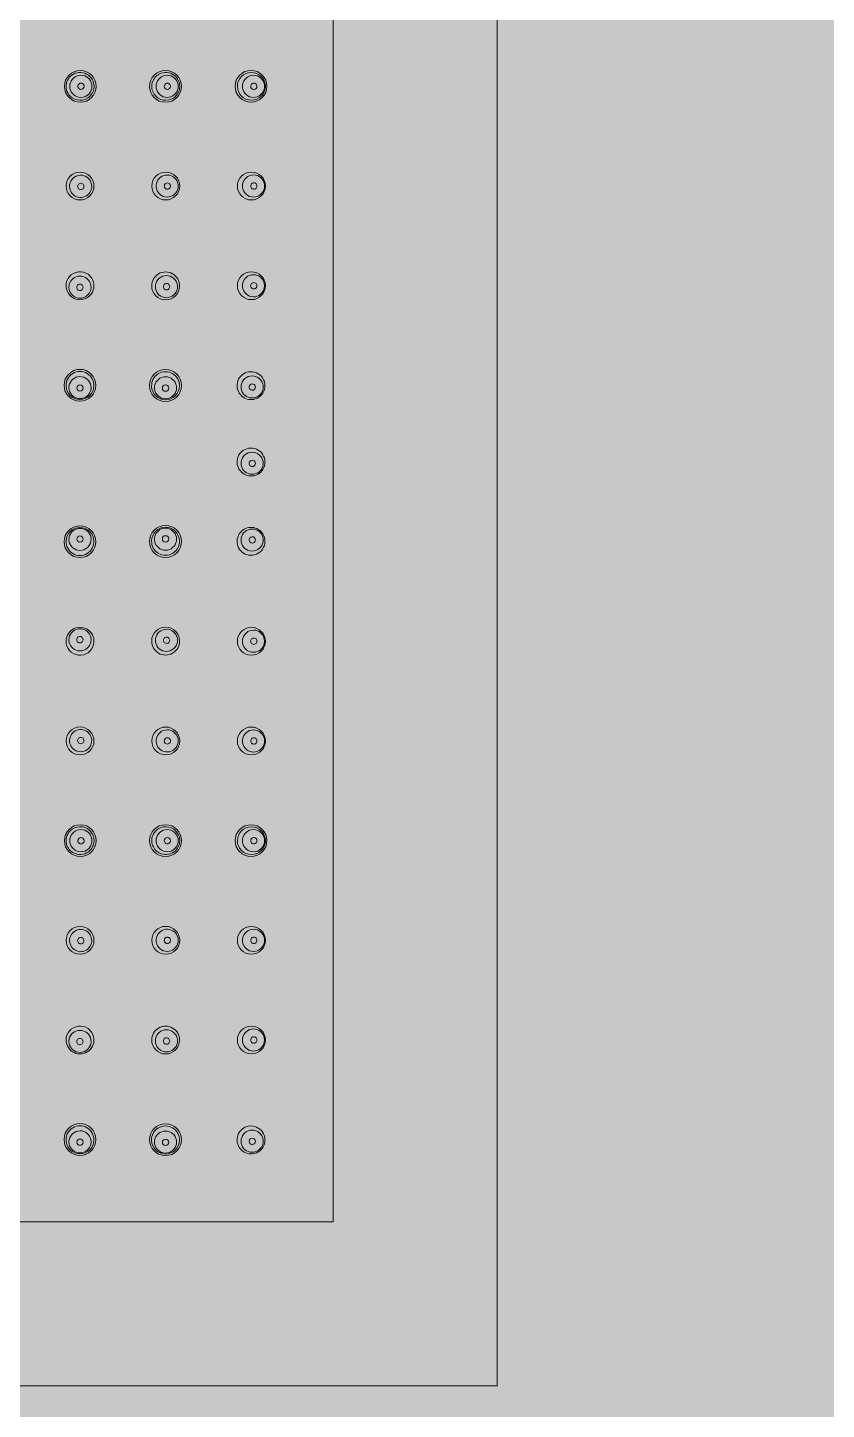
# Model space of a CAD drawing. Header units: metres. Extents: x 8 to 2416, y -346 to 476.
# Drawn here: x 133.5828 to 133.6694, y -96.3341 to -96.1843 of the extents above; entities that cross this region are included whole.
import ezdxf

# ---------------------------------------------------------------- set-up
doc = ezdxf.new("R2010")
doc.units = ezdxf.units.M
doc.linetypes.add('0', pattern=[0])
doc.layers.get('0').update_dxf_attribs({"color": 250, "linetype": '0', "lineweight": 20})
doc.layers.add('baños', color=140, linetype='Continuous', lineweight=0)
doc.layers.add('PLAFON', color=253, linetype='Continuous', lineweight=5)

# ---------------------------------------------------------------- blocks, each defined once
blk = doc.blocks.new('A$C3bae67db')
at = {"layer": 'baños'}
for points in [[(0.2000001275641807, 0.2000000241799569), (1.275641352549428e-07, 0.2000000241799569), (1.275641352549428e-07, 2.417995403902751e-08), (0.2000001275641807, 2.417995403902751e-08)], [(0.1822216636463319, 0.1822215602621071), (0.01777859148198413, 0.1822215602621071), (0.01777859148198413, 0.0177784880978038), (0.1822216636463319, 0.0177784880978038)]]:
    blk.add_lwpolyline(points, close=True, dxfattribs=at)
for centre in [(0.1548145222889357, 0.1408870045110753), (0.1640530075146867, 0.1408870039678796), (0.173318640134104, 0.1408899789571372), (0.1547765172470204, 0.1084808384551543), (0.1640530075146867, 0.1084584461727509), (0.1547765172470204, 0.0915192099047566), (0.1640530075146867, 0.09154160218716001), (0.1548145222889357, 0.05911304384883564), (0.1640530075146867, 0.05911304439203136), (0.173318640134104, 0.05911006940277375), (0.1547761223141801, 0.0267089811679817), (0.1640526125818464, 0.02668658888557829)]:
    blk.add_circle(centre, 0.001726273626168971, dxfattribs=at)
for centre, radius, start, end in [((0.1547888044990682, 0.1408746469772559), 0.00152080370815291, 62.66042759306043, 126.6516953464654), ((0.1640787253045541, 0.1408746464340318), 0.00152080370815291, 53.3483046535346, 117.3395724069397), ((0.1733627583378361, 0.1408746346023015), 0.00152379913724904, 0.4815084169714707, 179.5184915830285), ((0.154779954137231, 0.1408858723439899), 0.001506514668338149, 126.6365019344265, 180.0534909585633), ((0.1547799326915733, 0.1408880552181309), 0.001506496842203655, 180.1365117840095, 235.2142598131893), ((0.1548818735573345, 0.1408870348800129), 0.001204436081000226, 160.4002387764176, 180.1222094087611), ((0.154875373776596, 0.1408834951627291), 0.001197933953633447, 179.9535721002179, 340.4661922248824), ((0.1548762129459842, 0.1408905102631373), 0.001197938431549503, 359.8323604302385, 160.4660116733307), ((0.1548872490989393, 0.1408878949216508), 0.0003418063086853633, 359.4251909468629, 180.574809053137), ((0.1548872490989393, 0.1408861024666983), 0.0003417930261405343, 180.2743482528581, 359.7256517471419), ((0.1547952679800542, 0.1408844741055084), 0.001509106328667489, 15.44699995191784, 62.70706108587412), ((0.1548697114679012, 0.140886975271048), 0.001204434782080665, 340.4002334721913, 0.001426747796174793), ((0.1548014601560421, 0.1408868336793496), 0.001502509496179472, 325.0549561738853, 15.42316380291073), ((0.1640660696475802, 0.1408868331361255), 0.001502509496179472, 164.5768361970892, 214.9450438261147), ((0.1640722618235682, 0.1408844735623127), 0.001509106328667489, 117.2929389141259, 164.5530000480822), ((0.1642317606185966, 0.1408905097199131), 0.001197938431549503, 19.53398832666936, 180.1676395697615), ((0.1642382620966796, 0.1408869747278523), 0.001204434782080665, 179.9985732522038, 199.5997665278087), ((0.1642325997879848, 0.1408834946195334), 0.001197933953633447, 199.5338077751176, 0.04642789978211763), ((0.1642567245724162, 0.1408878943784266), 0.0003418063086853633, 359.4251909468629, 180.574809053137), ((0.1642567245724162, 0.1408861019234742), 0.0003417930261405343, 180.2743482528581, 359.7256517471419), ((0.164087597112049, 0.1408880546749067), 0.001506496842203655, 304.7857401868108, 359.8634882159922), ((0.1640875756663913, 0.1408858718007941), 0.001506514668338149, 359.9465090414367, 53.36349806557354), ((0.1642261000072462, 0.1408870343368172), 0.001204436081000226, 359.8777905912389, 19.59976122358242), ((0.1733627583378361, 0.1409054156539078), 0.001523851350039296, 180.6758761340693, 359.3241238659307), ((0.1735879327966554, 0.1408975588384074), 0.001193729488785252, 19.31883691994197, 180.4856673573453), ((0.1736020809330707, 0.1408899221982729), 0.001207837290240649, 180.1177322109262, 199.462431998533), ((0.1735900794542626, 0.1408829216825787), 0.001194191915340333, 199.3376033057021, 0.2167987931731728), ((0.1736249318921832, 0.1408919247424087), 0.0003407503923429775, 359.2459407059765, 180.7540592940237), ((0.1736249318921832, 0.1408880084856499), 0.0003407213562947965, 180.0955432162111, 359.9044567837889), ((0.173548383587578, 0.140882942504664), 0.001235887417606161, 0.2085192358103739, 19.35172783045692), ((0.1547885912309734, 0.140897394191672), 0.001519107682017091, 235.1470028587918, 325.0064798470243), ((0.1640789385726489, 0.1408973936484479), 0.001519107682017091, 214.9935201529758, 304.8529971412082), ((0.1547836393076718, 0.1300687143410251), 0.001515209523409549, 0.2469365196410936, 179.7554027190644), ((0.1548496313835326, 0.1300432310515767), 0.001201160729709154, 157.4823809651803, 188.7029098754977), ((0.1548495717347773, 0.1300592951881931), 0.001195045438537086, 22.2327774254911, 158.1927723495052), ((0.1548658201777666, 0.1300372802267766), 0.0003418119665338834, 359.8484264500146, 180.1447206987231), ((0.1548496313903538, 0.1300432310498714), 0.001201160736598691, 327.0834398431392, 22.94316871134812), ((0.1640787793817449, 0.1300701143819545), 0.001515209523409549, 0.244597280935595, 179.7530634803589), ((0.1642307476170313, 0.13007862190371), 0.001198002774692498, 19.54098476406944, 175.6504272075318), ((0.1642555269698018, 0.1300757987762502), 0.0003418119665338834, 359.8552793012769, 180.1515735499855), ((0.1642251844671332, 0.1300752932365477), 0.001204359554630129, 359.9984916965058, 19.6016971446696), ((0.173362401986898, 0.1300647464498077), 0.001523801172583426, 0.5737534540958034, 179.4252485220948), ((0.1735870965392419, 0.1300871698114356), 0.001193765215403577, 19.32207125938354, 180.3634045924782), ((0.1736239775159643, 0.1300814908772914), 0.0003407568798300127, 359.6753688899595, 180.6539242679389), ((0.1735748515534592, 0.1300797142414361), 0.001207791056576054, 359.9972663805075, 19.46362926669158), ((0.1547836390318675, 0.1300822255915257), 0.001515211808342921, 180.2663152946292, 359.7360239440766), ((0.1548496313908085, 0.1300432310502124), 0.001201160737011495, 188.7029097774981, 327.0834398944908), ((0.1548658200720379, 0.1300355126130519), 0.0003418119665339049, 179.8484264500145, 0.1447206987231602), ((0.1640787796575491, 0.1300836256324551), 0.001515211808342921, 180.2639760559234, 359.7336847053708), ((0.1642419498457652, 0.1300763563818812), 0.001209345381516621, 175.5836531630927, 199.581443262906), ((0.1642315464253183, 0.1300717577606925), 0.001198002720139636, 199.5409825423229, 0.1675718781782871), ((0.1642555270755306, 0.1300740311624971), 0.0003418119665339049, 179.8552793012768, 0.1515735499854856), ((0.1733624022554263, 0.1300955574157179), 0.001523803867774046, 180.5837768436947, 359.4152251325286), ((0.1736011463920217, 0.1300795406747746), 0.001207791059114692, 179.9972673894018, 199.4636292400845), ((0.1735889014021463, 0.1300720851049171), 0.001193765217027741, 199.3220713678814, 0.3634036108910048), ((0.1736239886916078, 0.1300776018586198), 0.0003407458622599414, 180.0000000000635, 0.3292931579268081), ((0.1547853672098167, 0.1192765180312456), 0.001507949430811743, 12.71368867748525, 181.2138850666507), ((0.1547802005598182, 0.1191144339683952), 0.001200943033476937, 359.9331528515922, 160.1968952919805), ((0.1640625266116071, 0.119260297291806), 0.001510635915196017, 359.4437361404923, 180.4893048771358), ((0.1641513807687911, 0.1191774049945202), 0.001200943033476937, 19.80310470801955, 180.0668471484078), ((0.1733614600732576, 0.1192551031147566), 0.001523560504830024, 0.5561373689593011, 179.441573742277), ((0.173584445973594, 0.1192764320929776), 0.001193893552601191, 19.32998703848845, 180.3617157200807), ((0.154786836550576, 0.1192644883590113), 0.001509211767642307, 180.756105973771, 13.17146777037103), ((0.1547810611678155, 0.119115533547518), 0.001200928035992184, 179.92580103304, 340.1673369226742), ((0.1547798548890764, 0.119117088768423), 0.00119972075021922, 160.3105915023508, 180), ((0.1547664994543734, 0.1191017872606217), 0.0003424123588573842, 179.9019778471349, 359.9074873413071), ((0.1547664995091704, 0.1191018201848415), 0.0003424123588572697, 359.9019781301491, 179.907487058293), ((0.1547814238101832, 0.1191129688945587), 0.001199718968097798, 340.2766783095563, 0.003053155092960894), ((0.1640625269920033, 0.1192609481150164), 0.001510641993610608, 180.5139883427186, 359.4190526749139), ((0.1641501575181987, 0.1191759399206838), 0.001199718968097798, 179.996946844907, 199.7233216904437), ((0.1641505201607938, 0.1191785045736431), 0.001200928035992184, 199.8326630773257, 0.07419896695995848), ((0.1641650818194389, 0.119164791210995), 0.0003424123588572697, 0.09251294170702966, 180.0980218698508), ((0.164165081874236, 0.1191647582867468), 0.0003424123588573842, 180.0925126586928, 0.09802215286506169), ((0.1641517264395329, 0.119180059794548), 0.00119972075021922, 0, 19.68940849764915), ((0.1733614606739788, 0.1192851791066296), 0.001523564837230641, 180.5726433035475, 359.4250678076634), ((0.1735982511823035, 0.1192688949374947), 0.001207674969753276, 180, 199.4671047399674), ((0.1735862064351945, 0.1192616068436685), 0.00119389333313216, 199.3299781211269, 0.3589489030434814), ((0.1736210391018371, 0.1192707651111), 0.0003407760450881728, 359.6804184144938, 180.3259849813467), ((0.1736210393162505, 0.1192669255184065), 0.0003407760450880885, 179.6804184145589, 0.3259849812831996), ((0.1735724013722315, 0.1192691442469602), 0.00120767496975197, 359.997253034212, 19.4671047486143), ((0.154777441690177, 0.1084667821483158), 0.001508967363600021, 357.8229479661159, 182.0301807567156), ((0.1547775826986904, 0.1082212243855061), 0.001202472454991783, 0.3589689066509878, 160.1830485852777), ((0.1640520830717573, 0.1084443898659124), 0.001508967363600021, 357.9698192432843, 182.1770520338841), ((0.1640519420630167, 0.1081988321031027), 0.001202472454991783, 19.81695141472233, 179.641031093349), ((0.1733140727449349, 0.1084461868578792), 0.001506273214753162, 99.63511704464479, 220.4695800463549), ((0.1734402821137078, 0.1082990322886026), 0.001200817506817739, 19.91561343165329, 180.0931729945744), ((0.1733119021703455, 0.1084298858001951), 0.001521988814155353, 328.366663832522, 99.45184743878444), ((0.1547774034986755, 0.1084369845677777), 0.001508167584307319, 180.8988493815665, 359.0998149017749), ((0.1547655772292469, 0.1082285817889677), 0.001188687084480606, 160.3205009243842, 179.9977989997734), ((0.1547793454006037, 0.1082361627036228), 0.001202478864778748, 180.359042434974, 339.950480320251), ((0.1547786323117375, 0.1081910681110294), 0.0003427216785175545, 0.3316643734356975, 179.6745511584029), ((0.1547786320986884, 0.1081949986921309), 0.0003427216785174244, 180.3316643732419, 359.6745511585951), ((0.1547913287991118, 0.1082288056054104), 0.001188702755491038, 340.0855827822091, 359.9977080007025), ((0.1640521212630315, 0.1084145922853459), 0.001508167584307319, 180.9001850982253, 359.1011506184335), ((0.1640381959625952, 0.108206413323007), 0.001188702755491038, 180.0022919992975, 199.9144172177911), ((0.1640501793613307, 0.108213770421191), 0.001202478864778748, 200.049519679749, 359.640957565026), ((0.1640508924499695, 0.1081686758285976), 0.0003427216785175545, 0.325448841597066, 179.6683356265643), ((0.164050892663246, 0.1081726064097275), 0.0003427216785174244, 180.3254488414049, 359.6683356267581), ((0.1640639475326875, 0.1082061895065642), 0.001188687084480606, 0.002201000226615922, 19.67949907561579), ((0.1734356376564588, 0.1082969560755096), 0.001196171468180108, 179.9940856858028, 199.7164971101882), ((0.1734381148687785, 0.1083037893557623), 0.001200821812368165, 199.9835494131536, 0.09291659226688478), ((0.1734588334377545, 0.108278220764408), 0.0003432313649668054, 110.3438179429309, 186.406851776728), ((0.1734560616412377, 0.108278097368288), 0.000340463161306216, 186.4382666950108, 260.3435083406337), ((0.173458890532876, 0.1082801680536427), 0.0003414261719296849, 36.66222727331039, 110.4664079093241), ((0.1734564565740779, 0.1082810723575456), 0.0003434622621792048, 260.361806671973, 324.2972788445858), ((0.1734582032268204, 0.1082805590115079), 0.0003417448353014675, 324.1962748123012, 36.54084338243083), ((0.1734427568749393, 0.1083058592555695), 0.00119617823364954, 359.9941310564691, 19.64854227943749), ((0.1733287946379019, 0.1084352418871966), 0.001510474982378461, 219.7912758758021, 327.8576029366485), ((0.1733140727449349, 0.1001681136695467), 0.001506273214753162, 99.63511704464479, 220.4695800463549), ((0.1734402821137078, 0.1000209591002701), 0.001200817506817739, 19.91561343165329, 180.0931729945744), ((0.1733119021703455, 0.1001518126118626), 0.001521988814155353, 328.366663832522, 99.45184743878444), ((0.1734427568749393, 0.1000277860672369), 0.00119617823364954, 359.9941310564691, 19.64854227943749), ((0.1733287946379019, 0.100157168698864), 0.001510474982378461, 219.7912758758021, 327.8576029366485), ((0.1734356376564588, 0.1000188828871771), 0.001196171468180108, 179.9940856858028, 199.7164971101882), ((0.1734381148687785, 0.1000257161674298), 0.001200821812368165, 199.9835494131536, 0.09291659226688478), ((0.1734588334377545, 0.1000001475760754), 0.0003432313649668054, 110.3438179429309, 186.406851776728), ((0.1734560616412377, 0.1000000241799555), 0.000340463161306216, 186.4382666950108, 260.3435083406337), ((0.173458890532876, 0.1000020948653102), 0.0003414261719296849, 36.66222727331039, 110.4664079093241), ((0.1734564565740779, 0.1000029991692131), 0.0003434622621792048, 260.361806671973, 324.2972788445858), ((0.1734582032268204, 0.1000024858231754), 0.0003417448353014675, 324.1962748123012, 36.54084338243083), ((0.1547774034986755, 0.09156306379213319), 0.001508167584307319, 0.9001850982249275, 179.1011506184335), ((0.1547793454006037, 0.09176388565628812), 0.001202478864778748, 20.04951967974874, 179.640957565026), ((0.1640521212630315, 0.09158545607456503), 0.001508167584307319, 0.8988493815665013, 179.0998149017747), ((0.1640501793613307, 0.09178627793871996), 0.001202478864778748, 0.3590424349740219, 159.9504803202513), ((0.1733287946379019, 0.09156480647271437), 0.001510474982378461, 32.14239706335145, 140.2087241241978), ((0.1734381148687785, 0.09169625900414857), 0.001200821812368165, 359.9070834077331, 160.0164505868466), ((0.154777441690177, 0.09153326621159508), 0.001508967363600021, 177.9698192432843, 2.177052033884066), ((0.1547655772292469, 0.09177146657094326), 0.001188687084480606, 180.0022010002266, 199.679499075616), ((0.1547775826986904, 0.09177882397440484), 0.001202472454991783, 199.8169514147223, 359.6410310933491), ((0.1547786320986884, 0.09180504966778003), 0.0003427216785174244, 0.3254488414049065, 179.6683356267581), ((0.1547786323117375, 0.09180898024888151), 0.0003427216785175545, 180.3254488415971, 359.6683356265643), ((0.1547913287991118, 0.09177124275450055), 0.001188702755491038, 0.00229199929753495, 19.91441721779088), ((0.1640520830717573, 0.09155565849399849), 0.001508967363600021, 177.8229479661159, 2.030180756715632), ((0.1640381959625952, 0.09179363503690396), 0.001188702755491038, 160.0855827822087, 179.9977080007025), ((0.1640519420630167, 0.09180121625680826), 0.001202472454991783, 180.358968906651, 340.1830485852777), ((0.164050892663246, 0.09182744195018344), 0.0003427216785174244, 0.3316643732419094, 179.6745511585951), ((0.1640508924499695, 0.09183137253131335), 0.0003427216785175545, 180.3316643734357, 359.6745511584029), ((0.1640639475326875, 0.09179385885334668), 0.001188687084480606, 340.320500924384, 359.9977989997734), ((0.1733140727449349, 0.09155386150203171), 0.001506273214753162, 139.5304199536451, 260.3648829553553), ((0.1734402821137078, 0.09170101607130832), 0.001200817506817739, 179.9068270054256, 340.0843865683467), ((0.1734356376564588, 0.09170309228440132), 0.001196171468180108, 160.2835028898118, 180.0059143141971), ((0.1733119021703455, 0.09157016255971584), 0.001521988814155353, 260.5481525612156, 31.63333616747779), ((0.1734588334377545, 0.09172182759550296), 0.0003432313649668054, 173.5931482232722, 249.6561820570691), ((0.1734560616412377, 0.09172195099162295), 0.000340463161306216, 99.65649165936632, 173.5617333049894), ((0.173458890532876, 0.09171988030626821), 0.0003414261719296849, 249.5335920906759, 323.3377727266896), ((0.1734564565740779, 0.09171897600236534), 0.0003434622621792048, 35.70272115541402, 99.63819332802701), ((0.1734582032268204, 0.09171948934840302), 0.0003417448353014675, 323.4591566175689, 35.80372518769882), ((0.1734427568749393, 0.09169418910434146), 0.00119617823364954, 340.3514577205627, 0.005868943530813565), ((0.154786836550576, 0.08073556000089965), 0.001509211767642307, 346.828532229629, 179.243894026229), ((0.1547810611678155, 0.0808845148123929), 0.001200928035992184, 19.83266307732556, 180.07419896696), ((0.1547664994543734, 0.08089826109928921), 0.0003424123588573842, 0.09251265869286474, 180.098022152865), ((0.1547664995091704, 0.08089822817506942), 0.0003424123588572697, 180.092512941707, 0.09802186985085153), ((0.1547814238101832, 0.08088707946535223), 0.001199718968097798, 359.996946844907, 19.72332169044347), ((0.1640625269920033, 0.0807391002448945), 0.001510641993610608, 0.5809473250861245, 179.4860116572814), ((0.1641501575181987, 0.08082410843922716), 0.001199718968097798, 160.2766783095566, 180.003053155093), ((0.1641505201607938, 0.08082154378626782), 0.001200928035992184, 359.92580103304, 160.1673369226745), ((0.164165081874236, 0.08083529007316415), 0.0003424123588573842, 359.901977847135, 179.9074873413072), ((0.1733614606739788, 0.08071486925328131), 0.001523564837230641, 0.5749321923366639, 179.4273566964525), ((0.1735982511823035, 0.08073115342241621), 0.001207674969753276, 160.5328952600329, 180), ((0.1735862064351945, 0.08073844151624243), 0.00119389333313216, 359.6410510969565, 160.6700218788731), ((0.1736210393162505, 0.08073312284150447), 0.0003407760450880885, 359.6740150187168, 180.3195815854411), ((0.1547853672098167, 0.0807235303286653), 0.001507949430811743, 178.7861149333493, 347.2863113225147), ((0.1547798548890764, 0.08088295959148795), 0.00119972075021922, 180, 199.6894084976491), ((0.1547802005598182, 0.08088561439151576), 0.001200943033476937, 199.8031047080193, 0.06684714840780348), ((0.1640625266116071, 0.08073975106810494), 0.001510635915196017, 179.5106951228642, 0.5562638595076828), ((0.1641513807687911, 0.08082264336539069), 0.001200943033476937, 179.9331528515922, 340.1968952919807), ((0.1641650818194389, 0.08083525714891593), 0.0003424123588572697, 179.9019781301492, 359.907487058293), ((0.1641517264395329, 0.08081998856536288), 0.00119972075021922, 340.3105915023508, 0), ((0.1733614600732576, 0.0807449452451543), 0.001523560504830024, 180.5584262577229, 359.4438626310407), ((0.173584445973594, 0.08072361626693336), 0.001193893552601191, 179.6382842799193, 340.6700129615115), ((0.1736210391018371, 0.0807292832488109), 0.0003407760450881728, 179.6740150186533, 0.3195815855062213), ((0.1735724013722315, 0.0807309041129507), 0.00120767496975197, 340.5328952513857, 0.00274696578805152), ((0.1547836390318675, 0.06991782276838521), 0.001515211808342921, 0.2639760559234214, 179.7336847053708), ((0.1548496313908085, 0.0699568173096985), 0.001201160737011495, 32.91656010550902, 171.2970902225019), ((0.1548496313903538, 0.06995681731003955), 0.001201160736598691, 337.0568312886517, 32.91656015686062), ((0.1640787796575491, 0.0699164227274558), 0.001515211808342921, 0.2663152946292405, 179.7360239440766), ((0.1642315464253183, 0.06992829059921846), 0.001198002720139636, 359.8324281218217, 160.4590174576769), ((0.1733624022554263, 0.06990449094419304), 0.001523803867774046, 0.5847748674714536, 179.4162231563053), ((0.1735889014021463, 0.06992796325499384), 0.001193765217027741, 359.636596389109, 160.6779286321186), ((0.1547836393076718, 0.06993133401888585), 0.001515209523409549, 180.2445972809356, 359.7530634803589), ((0.1548496313835326, 0.06995681730833425), 0.001201160729709154, 171.2970901245023, 202.5176190348198), ((0.1548495717347773, 0.06994075317171777), 0.001195045438537086, 201.8072276504948, 337.7672225745089), ((0.1548658200720379, 0.06996453574685901), 0.0003418119665339049, 359.8552793012769, 180.1515735499855), ((0.1548658201777666, 0.06996276813313429), 0.0003418119665338834, 179.8552793012768, 0.1515735499854856), ((0.1640787793817449, 0.06992993397795644), 0.001515209523409549, 180.2469365196411, 359.7554027190644), ((0.1642419498457652, 0.06992369197802972), 0.001209345381516621, 160.4185567370938, 184.4163468369075), ((0.1642307476170313, 0.06992142645620092), 0.001198002774692498, 184.3495727924682, 340.4590152359306), ((0.1642555270755306, 0.06992601719741387), 0.0003418119665339049, 359.8484264500146, 180.1447206987231), ((0.1642555269698018, 0.06992424958366072), 0.0003418119665338834, 179.8484264500145, 0.1447206987231602), ((0.1642251844671332, 0.06992475512336327), 0.001204359554630129, 340.3983028553304, 0.00150830349425744), ((0.173362401986898, 0.06993530191010322), 0.001523801172583426, 180.5747514779052, 359.4262465459042), ((0.1735870965392419, 0.06991287854847528), 0.001193765215403577, 179.6365954075218, 340.6779287406163), ((0.1736011463920217, 0.06992050768513636), 0.001207791059114692, 160.5363707599157, 180.0027326105982), ((0.1736239775159643, 0.06991855748261955), 0.0003407568798300127, 179.346075732061, 0.324631110040522), ((0.1736239886916078, 0.06992244650129109), 0.0003407458622599414, 359.6707068420732, 179.9999999999365), ((0.1735748515534592, 0.06992033411847487), 0.001207791056576054, 340.5363707333082, 0.002733619492575247), ((0.1547799326915733, 0.05911199314178006), 0.001506496842203655, 124.7857401868107, 179.8634882159906), ((0.154875373776596, 0.05911655319718179), 0.001197933953633447, 19.53380777511743, 180.0464278997821), ((0.1547885912309734, 0.0591026541682389), 0.001519107682017091, 34.99352015297554, 124.8529971412081), ((0.1548014601560421, 0.0591132146805613), 0.001502509496179472, 344.5768361970892, 34.94504382611471), ((0.1640660696475802, 0.05911321522378543), 0.001502509496179472, 145.0549561738853, 195.4231638029107), ((0.1640789385726489, 0.05910265471146303), 0.001519107682017091, 55.14700285879173, 145.006479847024), ((0.1642325997879848, 0.0591165537403775), 0.001197933953633447, 359.9535721002179, 160.4661922248826), ((0.164087597112049, 0.05911199368500419), 0.001506496842203655, 0.1365117840078115, 55.21425981318934), ((0.1733627583378361, 0.05909463270600313), 0.001523851350039296, 0.6758761340693334, 179.3241238659307), ((0.1735900794542626, 0.05911712667733227), 0.001194191915340333, 359.7832012068268, 160.6623966942982), ((0.154779954137231, 0.05911417601592106), 0.001506514668338149, 179.9465090414367, 233.3634980655736), ((0.1548818735573345, 0.05911301347989806), 0.001204436081000226, 179.8777905912389, 199.5997612235822), ((0.1548762129459842, 0.05910953809677366), 0.001197938431549503, 199.5339883266693, 0.1676395697615085), ((0.1548872490989393, 0.05911215343826015), 0.0003418063086853633, 179.425190946863, 0.5748090531370391), ((0.1548872490989393, 0.05911394589321262), 0.0003417930261405343, 0.274348252858073, 179.7256517471419), ((0.1547952679800542, 0.0591155742544025), 0.001509106328667489, 297.2929389141258, 344.5530000480824), ((0.1548697114679012, 0.05911307308886293), 0.001204434782080665, 359.9985732522038, 19.5997665278087), ((0.1640722618235682, 0.05911557479759821), 0.001509106328667489, 195.4469999519176, 242.7070610858742), ((0.1642317606185966, 0.05910953863999779), 0.001197938431549503, 179.8323604302385, 340.4660116733306), ((0.1642382620966796, 0.05911307363205864), 0.001204434782080665, 160.4002334721913, 180.0014267477962), ((0.1642567245724162, 0.05911215398148428), 0.0003418063086853633, 179.425190946863, 0.5748090531370391), ((0.1642567245724162, 0.05911394643643675), 0.0003417930261405343, 0.274348252858073, 179.7256517471419), ((0.1640875756663913, 0.05911417655911677), 0.001506514668338149, 306.6365019344262, 0.05349095856325577), ((0.1642261000072462, 0.05911301402309377), 0.001204436081000226, 340.4002387764178, 0.1222094087611261), ((0.1733627583378361, 0.05912541375760938), 0.00152379913724904, 180.4815084169715, 359.5184915830285), ((0.1735879327966554, 0.05910248952150354), 0.001193729488785252, 179.5143326426547, 340.681163080058), ((0.1736020809330707, 0.05911012616163802), 0.001207837290240649, 160.537568001467, 179.8822677890738), ((0.1736249318921832, 0.05910812361750217), 0.0003407503923429775, 179.2459407059764, 0.7540592940235616), ((0.1736249318921832, 0.05911203987426106), 0.0003407213562947965, 0.09554321621105726, 179.904456783789), ((0.173548383587578, 0.05911710585524688), 0.001235887417606161, 340.6482721695432, 359.7914807641897), ((0.1547888044990682, 0.05912540138265499), 0.00152080370815291, 233.3483046535347, 297.3395724069396), ((0.1640787253045541, 0.05912540192587912), 0.00152080370815291, 242.6604275930603, 306.6516953464655), ((0.1547836393076718, 0.04829983204311006), 0.001515209523409549, 0.2469365196410936, 179.7554027190644), ((0.1548495717347773, 0.04829041289027813), 0.001195045438537086, 22.2327774254911, 158.1927723495052), ((0.1640787793817449, 0.04830123208403947), 0.001515209523409549, 0.244597280935595, 179.7530634803589), ((0.1642307476170313, 0.04830973960579499), 0.001198002774692498, 19.54098476406944, 175.6504272075318), ((0.173362401986898, 0.04828991417337747), 0.001523801172583426, 0.5737534540958034, 179.4252485220948), ((0.1735870965392419, 0.04831233753500541), 0.001193765215403577, 19.32207125938332, 180.3634045924782), ((0.1547836390318675, 0.0483133432936107), 0.001515211808342921, 180.2663152946292, 359.7360239440766), ((0.1548496313835326, 0.04827434875366166), 0.001201160729709154, 157.4823809651801, 188.7029098754977), ((0.1548496313908085, 0.04827434875229741), 0.001201160737011495, 188.7029097774981, 327.0834398944909), ((0.1548658201777666, 0.04826839792886162), 0.0003418119665338834, 359.8484264500146, 180.1447206987231), ((0.1548658200720379, 0.04826663031510847), 0.0003418119665339049, 179.8484264500145, 0.1447206987231602), ((0.1548496313903538, 0.04827434875192793), 0.001201160736598691, 327.0834398431394, 22.94316871134834), ((0.1640787796575491, 0.04831474333454011), 0.001515211808342921, 180.2639760559234, 359.7336847053708), ((0.1642419498457652, 0.04830747408396618), 0.001209345381516621, 175.5836531630925, 199.5814432629045), ((0.1642315464253183, 0.04830287546277745), 0.001198002720139636, 199.5409825423227, 0.1675718781782871), ((0.1642555269698018, 0.04830691647830676), 0.0003418119665338834, 359.8552793012769, 180.1515735499855), ((0.1642555270755306, 0.04830514886458204), 0.0003418119665339049, 179.8552793012768, 0.1515735499854856), ((0.1642251844671332, 0.04830641093863264), 0.001204359554630129, 359.9984916965058, 19.6016971446696), ((0.1733624022554263, 0.04832072513925922), 0.001523803867774046, 180.5837768436947, 359.4152251325286), ((0.1736011463920217, 0.04830470839834433), 0.001207791059114692, 179.9972673894018, 199.4636292400843), ((0.1735889014021463, 0.04829725282848685), 0.001193765217027741, 199.3220713678814, 0.3634036108910048), ((0.1736239775159643, 0.04830665860086114), 0.0003407568798300127, 359.6753688899595, 180.6539242679389), ((0.1736239886916078, 0.0483027695821896), 0.0003407458622599414, 180.0000000000635, 0.3292931579268081), ((0.1735748515534592, 0.04830488196500582), 0.001207791056576054, 359.9972663805075, 19.46362926669136), ((0.1547853672098167, 0.0375076357333306), 0.001507949430811743, 12.71368867748525, 181.2138850666507), ((0.1640625266116071, 0.03749141499386255), 0.001510635915196017, 359.4437361404923, 180.4893048771358), ((0.1733614600732576, 0.03748027083832639), 0.001523560504830024, 0.5561373689593011, 179.441573742277), ((0.154786836550576, 0.03749560606109625), 0.001509211767642307, 180.756105973771, 13.17146777037103), ((0.1547798548890764, 0.03734820647050796), 0.00119972075021922, 160.3105915023508, 180), ((0.1547802005598182, 0.03734555167048015), 0.001200943033476937, 359.9331528515922, 160.1968952919803), ((0.1547664995091704, 0.03733293788692649), 0.0003424123588572697, 359.9019781301491, 179.907487058293), ((0.1640625269920033, 0.03749206581710141), 0.001510641993610608, 180.5139883427186, 359.4190526749139), ((0.1641513807687911, 0.03740852269660522), 0.001200943033476937, 19.80310470801934, 180.0668471484078), ((0.1641650818194389, 0.03739590891305156), 0.0003424123588572697, 0.09251294170702966, 180.0980218698508), ((0.1641517264395329, 0.03741117749663303), 0.00119972075021922, 0, 19.68940849764915), ((0.1733614606739788, 0.03751034683017096), 0.001523564837230641, 180.5726433035458, 359.4250678076634), ((0.173584445973594, 0.0375015998165189), 0.001193893552601191, 19.32998703848845, 180.3617157200807), ((0.1735982511823035, 0.03749406266106448), 0.001207674969753276, 180, 199.4671047399676), ((0.1735862064351945, 0.03748677456723826), 0.00119389333313216, 199.3299781211269, 0.3589489030434814), ((0.1736210391018371, 0.03749593283466979), 0.0003407760450881728, 359.6804184144938, 180.3259849813467), ((0.1736210393162505, 0.0374920932419478), 0.0003407760450880885, 179.6804184145589, 0.3259849812831996), ((0.1735724013722315, 0.03749431197052999), 0.00120767496975197, 359.997253034212, 19.4671047486143), ((0.1547810611678155, 0.03734665124960301), 0.001200928035992184, 179.92580103304, 340.1673369226745), ((0.1547664994543734, 0.03733290496270669), 0.0003424123588573842, 179.9019778471349, 359.9074873413071), ((0.1547814238101832, 0.03734408659664368), 0.001199718968097798, 340.2766783095565, 0.003053155092960894), ((0.1641501575181987, 0.03740705762276875), 0.001199718968097798, 179.996946844907, 199.7233216904439), ((0.1641505201607938, 0.03740962227572808), 0.001200928035992184, 199.8326630773255, 0.07419896695995848), ((0.164165081874236, 0.03739587598883176), 0.0003424123588573842, 180.0925126586928, 0.09802215286506169), ((0.1547770467573368, 0.02669492486114322), 0.001508967363600021, 357.8229479661159, 182.0301807567156), ((0.1547771877658501, 0.02644936709833345), 0.001202472454991783, 0.3589689066509878, 160.1830485852777), ((0.1640516881389171, 0.02667253257871138), 0.001508967363600021, 357.9698192432843, 182.1770520338841), ((0.1640515471301764, 0.02642697481593004), 0.001202472454991783, 19.81695141472233, 179.641031093349), ((0.1733140727449349, 0.02667135458144898), 0.001506273214753162, 99.63511704464469, 220.4695800463544), ((0.1734402821137078, 0.02652420001217237), 0.001200817506817739, 19.91561343165329, 180.0931729945744), ((0.1733119021703455, 0.02665505352376485), 0.001521988814155353, 328.3666638325222, 99.45184743878444), ((0.1547770085658353, 0.02666512728060511), 0.001508167584307319, 180.8988493815665, 359.0998149017747), ((0.1547651822964067, 0.02645672450179504), 0.001188687084480606, 160.320500924384, 179.9977989997734), ((0.1547789504677635, 0.02646430541645017), 0.001202478864778748, 180.359042434974, 339.9504803202509), ((0.1547782373788973, 0.02641921082382837), 0.0003427216785175545, 0.3316643734356975, 179.6745511584029), ((0.1547782371658482, 0.02642314140495827), 0.0003427216785174244, 180.3316643732419, 359.6745511585951), ((0.1547909338662716, 0.02645694831823775), 0.001188702755491038, 340.0855827822086, 359.9977080007025), ((0.1640517263301913, 0.02664273499817327), 0.001508167584307319, 180.9001850982253, 359.1011506184335), ((0.164037801029755, 0.02643455603583433), 0.001188702755491038, 180.0022919992975, 199.9144172177913), ((0.1640497844284905, 0.02644191313401834), 0.001202478864778748, 200.0495196797492, 359.640957565026), ((0.1640504975171293, 0.02639681854142495), 0.0003427216785175545, 0.325448841597066, 179.6683356265643), ((0.1640504977304058, 0.02640074912255486), 0.0003427216785174244, 180.3254488414049, 359.6683356267581), ((0.1640635525998473, 0.0264343322193632), 0.001188687084480606, 0.002201000226615922, 19.67949907561558), ((0.1733287946379019, 0.0266604096107379), 0.001510474982378461, 219.7912758758021, 327.8576029366485), ((0.1734356376564588, 0.02652212379907937), 0.001196171468180108, 179.9940856858028, 199.7164971101882), ((0.1734381148687785, 0.02652895707930369), 0.001200821812368165, 199.9835494131534, 0.09291659226688478), ((0.1734588334377545, 0.02650338848794931), 0.0003432313649668054, 110.3438179429309, 186.4068517767278), ((0.1734560616412377, 0.02650326509185774), 0.000340463161306216, 186.438266695011, 260.3435083406337), ((0.173458890532876, 0.02650533577721248), 0.0003414261719296849, 36.66222727331041, 110.466407909324), ((0.1734564565740779, 0.02650624008111535), 0.0003434622621792048, 260.3618066719729, 324.2972788445859), ((0.1734582032268204, 0.02650572673504925), 0.0003417448353014675, 324.1962748123012, 36.54084338243106), ((0.1734427568749393, 0.02653102697913923), 0.00119617823364954, 359.9941310564691, 19.64854227943728)]:
    blk.add_arc(centre, radius, start, end, dxfattribs=at)
blk = doc.blocks.new('PL BASE 1N NASAS 09')
at = {"layer": 'baños'}
blk.add_blockref('A$C3bae67db', (-108.3644399844903, -38.5511809344561), dxfattribs=at)
blk = doc.blocks.new('PL MUEBLES 1N NASAS 09')
at = {"layer": 'baños'}
blk.add_blockref('PL BASE 1N NASAS 09', (162.2615445691817, 88.20329366328178), dxfattribs=at)

msp = doc.modelspace()

# ---------------------------------------------------------------- hatches: boundary and pattern name
at = {"layer": 'PLAFON', "transparency": 33554477}
h = msp.add_hatch(color=256, dxfattribs=at)
h.dxf.hatch_style = 1
edge = h.paths.add_edge_path()
edge.add_line((131.7870650019969, -98.8300437773478), (133.8670427259038, -98.83004377734841))
edge.add_arc((133.8398347451112, -98.757727789062), 0.07726497512229599, 290.6181778509206, 358.2823234869284)
edge.add_line((133.9170650019987, -98.76004377734859), (133.9170650019951, -97.00004377734753))
edge.add_arc((133.8387960037385, -97.0087885242093), 0.07875599460210264, 6.375037114714815, 89.03164715930389)
edge.add_line((133.8401269911361, -96.93004377734759), (131.787065001997, -96.93004377734759))
edge.add_arc((131.787065001997, -97.00004377734759), 0.06999999999999318, 90, 180)
edge.add_line((131.717065001997, -97.00004377734759), (131.717065001997, -98.7600437773478))
edge.add_arc((131.7870650019969, -98.7600437773478), 0.06999999999996476, 180, 270)
edge = h.paths.add_edge_path(flags=17)
edge.add_arc((131.787065001997, -97.00004377734759), 0.06999999999999318, 90, 180, ccw=False)
edge.add_arc((131.787065001997, -97.00004377734759), 0.06999999999999318, 90, 180)
edge = h.paths.add_edge_path(flags=17)
edge.add_arc((131.7870650019969, -98.7600437773478), 0.06999999999996476, 180, 270)
edge.add_arc((131.7870650019969, -98.7600437773478), 0.06999999999996476, 180, 270)
edge = h.paths.add_edge_path(flags=17)
edge.add_line((133.8401269911361, -96.93004377734759), (131.787065001997, -96.93004377734759))
edge.add_line((133.8401269911361, -96.93004377734759), (131.787065001997, -96.93004377734759))
edge = h.paths.add_edge_path(flags=17)
edge.add_arc((133.8387960037385, -97.0087885242093), 0.07875599460210264, 6.375037114714815, 89.03164715930389)
edge.add_arc((133.8387960037385, -97.0087885242093), 0.07875599460210264, 6.375037114714815, 89.03164715930389)
edge = h.paths.add_edge_path(flags=17)
edge.add_line((133.9170650019987, -98.76004377734859), (133.9170650019951, -97.00004377734753))
edge.add_line((133.9170650019987, -98.76004377734859), (133.9170650019951, -97.00004377734753))
edge = h.paths.add_edge_path(flags=17)
edge.add_arc((133.8398347451112, -98.757727789062), 0.07726497512229599, 290.6181778509206, 358.2823234869284)
edge.add_arc((133.8398347451112, -98.757727789062), 0.07726497512229599, 290.6181778509206, 358.2823234869284)
edge = h.paths.add_edge_path(flags=17)
edge.add_line((131.7870650019969, -98.8300437773478), (133.8670427259038, -98.83004377734841))
edge.add_line((131.7870650019969, -98.8300437773478), (133.8670427259038, -98.83004377734841))
edge = h.paths.add_edge_path(flags=17)
edge.add_line((131.717065001997, -97.00004377734759), (131.717065001997, -98.7600437773478))
edge.add_line((131.717065001997, -97.00004377734759), (131.717065001997, -98.7600437773478))
edge = h.paths.add_edge_path()
edge.add_line((133.6095926678636, -90.6355498539143), (133.6095926678636, -91.94554985391461))
edge.add_arc((133.6795926678636, -91.94554985391461), 0.06999999999999318, 180, 270)
edge.add_line((133.6795926678636, -92.0155498539146), (134.7395926678618, -92.01554985391415))
h = msp.add_hatch(color=256, dxfattribs=at)
h.dxf.hatch_style = 1
edge = h.paths.add_edge_path()
edge.add_arc((131.7870650019969, -93.30004377734784), 0.06999999999999318, 90, 179.9999999999651, ccw=False)
edge.add_line((131.7870650019969, -93.23004377734784), (133.8470650019951, -93.23004377734784))
edge.add_arc((133.8470650019951, -93.30004377734784), 0.06999999999999318, 0, 90, ccw=False)
edge.add_line((133.9170650019951, -93.30004377734784), (133.9170650019951, -95.16004377734785))
edge.add_arc((133.8470650019985, -95.16004377735126), 0.06999999999658257, -90.00000000116319, 2.7915803002542816e-09, ccw=False)
edge.add_line((133.8470650019971, -95.23004377734786), (133.4470650019966, -95.23004377734786))
edge.add_arc((133.4470650019966, -95.2600437773478), 0.02999999999994429, 89.99999999994571, 180.0000000001085)
edge.add_line((133.4170650019967, -95.26004377734786), (133.4170650019967, -95.30004377734782))
edge.add_arc((133.4470650019967, -95.30004377734784), 0.03000000000000114, 179.9999999999729, 269.9999999999458)
edge.add_line((133.4470650019967, -95.33004377734783), (133.8470650019972, -95.33004377734783))
edge.add_arc((133.8470650019987, -95.4000437773442), 0.06999999999636941, -2.977685653604567e-09, 90.00000000125618, ccw=False)
edge.add_line((133.9170650019951, -95.40004377734783), (133.9170650019951, -96.71004377734815))
edge.add_arc((133.8470650019951, -96.71004377734815), 0.06999999999999318, -90, 0, ccw=False)
edge.add_line((133.8470650019951, -96.78004377734814), (132.787065001996, -96.78004377734769))
edge.add_arc((132.787065001997, -96.71004377734772), 0.06999999999996476, 179.9999999999884, 269.9999999991858, ccw=False)
edge.add_line((132.717065001997, -96.7100437773477), (132.7170650019967, -95.2600437773478))
edge.add_arc((132.6870650019967, -95.26004377734776), 0.02999999999994429, 359.9999999999186, 450.0000000000543)
edge.add_line((132.6870650019967, -95.23004377734782), (132.6470650019966, -95.23004377734782))
edge.add_arc((132.6470650019966, -95.26004377734773), 0.02999999999991587, 89.99999999989144, 180.0000000001629)
edge.add_line((132.6170650019967, -95.26004377734782), (132.617065001997, -96.71004377734768))
edge.add_arc((132.547065001997, -96.71004377734766), 0.0700000000000216, 270.00000000002325, 359.99999999998835, ccw=False)
edge.add_line((132.547065001997, -96.78004377734769), (131.7870650019932, -96.78004377734814))
edge.add_arc((131.7870650019932, -96.71004377734815), 0.06999999999999318, 179.9999999999651, 270, ccw=False)
edge.add_line((131.7170650019932, -96.7100437773481), (131.7170650019969, -93.3000437773478))

# ---------------------------------------------------------------- block references
msp.add_blockref('PL MUEBLES 1N NASAS 09', (79.53659163735574, -145.9836186373769))

doc.saveas('drawing.dxf')
